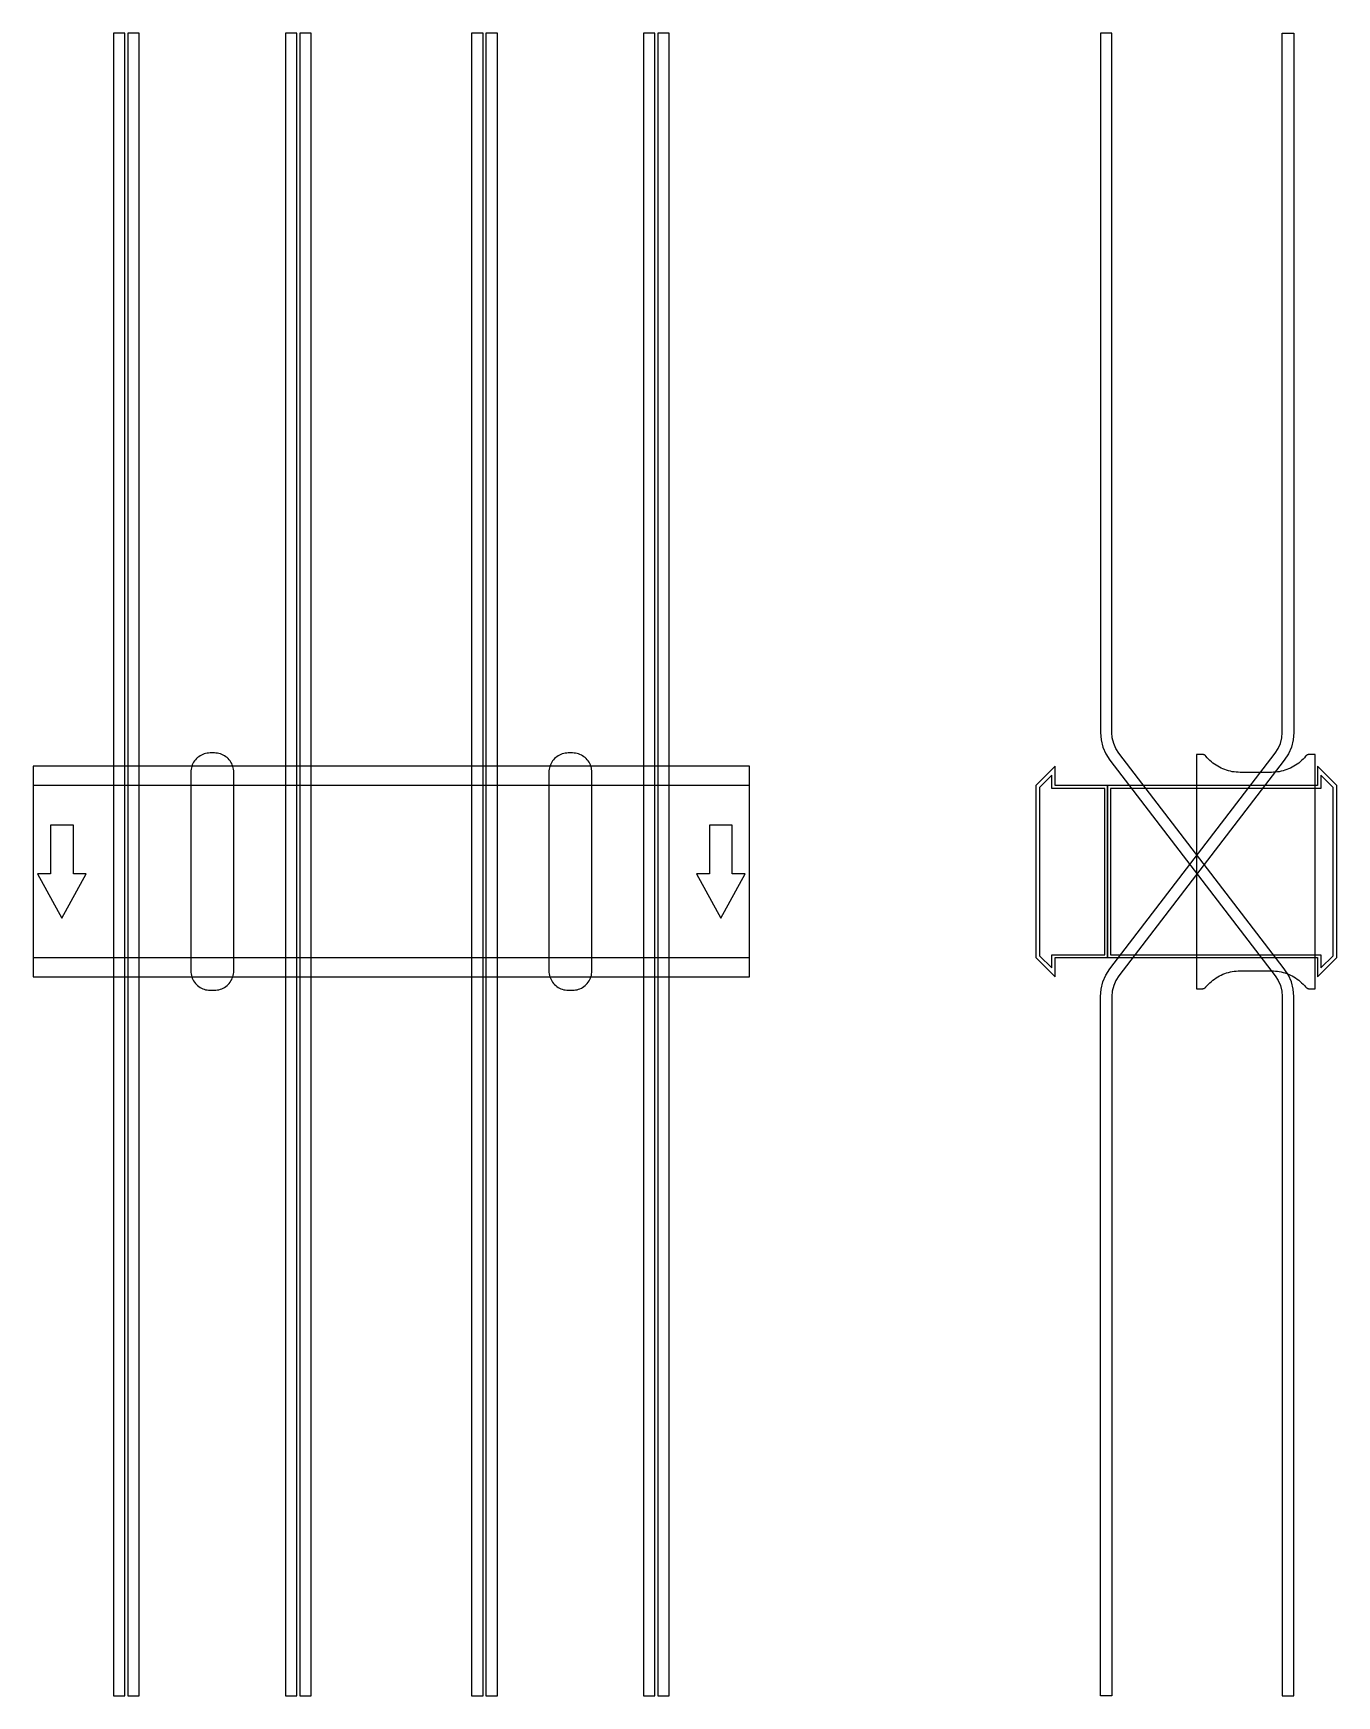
# Model space of a CAD drawing. Extents: x 0 to 910, y -575 to 585.
import ezdxf

# ---------------------------------------------------------------- set-up
doc = ezdxf.new("R2010")
doc.units = 0
doc.layers.add('Halfen', color=7, linetype='CONTINUOUS')

msp = doc.modelspace()

# ---------------------------------------------------------------- linework, layer by layer
at = {"layer": 'Halfen', "color": 7}
for points in [[(64, -575.304), (64, 585.215), (56, 585.215), (56, -575.304)], [(74, -575.304), (74, 585.215), (66, 585.215), (66, -575.304)], [(184, -575.304), (184, 585.215), (176, 585.215), (176, -575.304)], [(194, -575.304), (194, 585.215), (186, 585.215), (186, -575.304)], [(314, -575.304), (314, 585.215), (306, 585.215), (306, -575.304)], [(324, -575.304), (324, 585.215), (316, 585.215), (316, -575.304)], [(434, -575.304), (434, 585.215), (426, 585.215), (426, -575.304)], [(444, -575.304), (444, 585.215), (436, 585.215), (436, -575.304)], [(880, -575.304), (880, -87.304), (879.573, -82.091), (878.302, -77.018), (876.221, -72.219), (873.387, -67.824), (757.96, 82.605), (755.834, 85.902), (754.274, 89.501), (753.321, 93.306), (753, 97.215), (753, 585.215), (745, 585.215), (745, 97.215), (745.427, 92.002), (746.698, 86.929), (748.779, 82.13), (751.613, 77.735), (867.04, -72.694), (869.166, -75.99), (870.726, -79.589), (871.679, -83.394), (872, -87.304), (872, -575.304)], [(745, -575.304), (745, -87.304), (745.427, -82.091), (746.698, -77.018), (748.779, -72.219), (751.613, -67.824), (867.04, 82.605), (869.166, 85.902), (870.726, 89.501), (871.679, 93.306), (872, 97.215), (872, 585.215), (880, 585.215), (880, 97.215), (879.573, 92.002), (878.302, 86.929), (876.221, 82.13), (873.387, 77.735), (757.96, -72.694), (755.834, -75.99), (754.274, -79.589), (753.321, -83.394), (753, -87.304), (753, -575.304)], [(140, -69.3), (140, -56.8), (140, 69.3), (139.958, 70.359), (139.834, 71.412), (139.627, 72.452), (139.339, 73.472), (138.972, 74.466), (138.529, 75.429), (138.011, 76.354), (137.422, 77.235), (136.765, 78.068), (136.046, 78.846), (135.268, 79.565), (134.435, 80.222), (133.554, 80.811), (132.629, 81.329), (131.666, 81.772), (130.672, 82.139), (129.652, 82.427), (128.612, 82.634), (127.559, 82.758), (126.5, 82.8), (123.5, 82.8), (122.441, 82.758), (121.388, 82.634), (120.348, 82.427), (119.328, 82.139), (118.334, 81.772), (117.371, 81.329), (116.446, 80.811), (115.565, 80.222), (114.732, 79.565), (113.954, 78.846), (113.235, 78.068), (112.578, 77.235), (111.989, 76.354), (111.471, 75.429), (111.028, 74.466), (110.661, 73.472), (110.373, 72.452), (110.166, 71.412), (110.042, 70.359), (110, 69.3), (110, -56.8), (110, -69.3), (110.042, -70.359), (110.166, -71.412), (110.373, -72.452), (110.661, -73.472), (111.028, -74.466), (111.471, -75.429), (111.989, -76.354), (112.578, -77.235), (113.235, -78.068), (113.954, -78.846), (114.732, -79.565), (115.565, -80.222), (116.446, -80.811), (117.371, -81.329), (118.334, -81.772), (119.328, -82.139), (120.348, -82.427), (121.388, -82.634), (122.441, -82.758), (123.5, -82.8), (126.5, -82.8), (127.559, -82.758), (128.612, -82.634), (129.652, -82.427), (130.672, -82.139), (131.666, -81.772), (132.629, -81.329), (133.554, -80.811), (134.435, -80.222), (135.268, -79.565), (136.046, -78.846), (136.765, -78.068), (137.422, -77.235), (138.011, -76.354), (138.529, -75.429), (138.972, -74.466), (139.339, -73.472), (139.627, -72.452), (139.834, -71.412), (139.958, -70.359), (140, -69.3)], [(390, -69.3), (390, -56.8), (390, 69.3), (389.958, 70.359), (389.834, 71.412), (389.627, 72.452), (389.339, 73.472), (388.972, 74.466), (388.529, 75.429), (388.011, 76.354), (387.422, 77.235), (386.765, 78.068), (386.046, 78.846), (385.268, 79.565), (384.435, 80.222), (383.554, 80.811), (382.629, 81.329), (381.666, 81.772), (380.672, 82.139), (379.652, 82.427), (378.612, 82.634), (377.559, 82.758), (376.5, 82.8), (373.5, 82.8), (372.441, 82.758), (371.388, 82.634), (370.348, 82.427), (369.328, 82.139), (368.334, 81.772), (367.371, 81.329), (366.446, 80.811), (365.565, 80.222), (364.732, 79.565), (363.954, 78.846), (363.235, 78.068), (362.578, 77.235), (361.989, 76.354), (361.471, 75.429), (361.028, 74.466), (360.661, 73.472), (360.373, 72.452), (360.166, 71.412), (360.042, 70.359), (360, 69.3), (360, -56.8), (360, -69.3), (360.042, -70.359), (360.166, -71.412), (360.373, -72.452), (360.661, -73.472), (361.028, -74.466), (361.471, -75.429), (361.989, -76.354), (362.578, -77.235), (363.235, -78.068), (363.954, -78.846), (364.732, -79.565), (365.565, -80.222), (366.446, -80.811), (367.371, -81.329), (368.334, -81.772), (369.328, -82.139), (370.348, -82.427), (371.388, -82.634), (372.441, -82.758), (373.5, -82.8), (376.5, -82.8), (377.559, -82.758), (378.612, -82.634), (379.652, -82.427), (380.672, -82.139), (381.666, -81.772), (382.629, -81.329), (383.554, -80.811), (384.435, -80.222), (385.268, -79.565), (386.046, -78.846), (386.765, -78.068), (387.422, -77.235), (388.011, -76.354), (388.529, -75.429), (388.972, -74.466), (389.339, -73.472), (389.627, -72.452), (389.834, -71.412), (389.958, -70.359), (390, -69.3)], [(895, -81.8), (895, 81.8), (891, 81.8), (890.846, 81.797), (890.691, 81.786), (890.538, 81.769), (890.385, 81.746), (890.234, 81.715), (890.084, 81.678), (889.936, 81.634), (889.789, 81.584), (889.646, 81.527), (889.505, 81.464), (889.366, 81.395), (889.231, 81.32), (889.1, 81.239), (888.972, 81.153), (888.848, 81.06), (888.728, 80.963), (888.613, 80.86), (888.502, 80.752), (888.397, 80.639), (888.296, 80.522), (887.41, 79.491), (886.479, 78.5), (885.505, 77.551), (884.491, 76.646), (883.437, 75.787), (882.347, 74.975), (881.222, 74.211), (880.064, 73.499), (878.876, 72.838), (877.66, 72.23), (876.418, 71.676), (875.153, 71.178), (873.867, 70.736), (872.563, 70.351), (871.243, 70.024), (869.911, 69.756), (868.567, 69.547), (867.216, 69.397), (865.859, 69.307), (864.5, 69.277), (842.5, 69.277), (841.141, 69.307), (839.784, 69.397), (838.433, 69.547), (837.089, 69.756), (835.757, 70.024), (834.437, 70.351), (833.133, 70.736), (831.847, 71.178), (830.582, 71.676), (829.34, 72.23), (828.124, 72.838), (826.936, 73.499), (825.778, 74.211), (824.653, 74.975), (823.563, 75.787), (822.509, 76.646), (821.495, 77.551), (820.521, 78.5), (819.59, 79.491), (818.704, 80.522), (818.603, 80.639), (818.498, 80.752), (818.387, 80.86), (818.272, 80.963), (818.152, 81.06), (818.028, 81.153), (817.9, 81.239), (817.769, 81.32), (817.634, 81.395), (817.495, 81.464), (817.354, 81.527), (817.211, 81.584), (817.064, 81.634), (816.916, 81.678), (816.766, 81.715), (816.615, 81.746), (816.462, 81.769), (816.309, 81.786), (816.154, 81.797), (816, 81.8), (812, 81.8), (812, -81.8), (816, -81.8), (816.154, -81.797), (816.309, -81.786), (816.462, -81.769), (816.615, -81.746), (816.766, -81.715), (816.916, -81.678), (817.064, -81.634), (817.211, -81.584), (817.354, -81.527), (817.495, -81.464), (817.634, -81.395), (817.769, -81.32), (817.9, -81.239), (818.028, -81.153), (818.152, -81.06), (818.272, -80.963), (818.387, -80.86), (818.498, -80.752), (818.603, -80.639), (818.704, -80.522), (819.59, -79.491), (820.521, -78.5), (821.495, -77.551), (822.509, -76.646), (823.563, -75.787), (824.653, -74.975), (825.778, -74.211), (826.936, -73.499), (828.124, -72.838), (829.34, -72.23), (830.582, -71.676), (831.847, -71.178), (833.133, -70.736), (834.437, -70.351), (835.757, -70.024), (837.089, -69.756), (838.433, -69.547), (839.784, -69.397), (841.141, -69.307), (842.5, -69.277), (864.5, -69.277), (865.859, -69.307), (867.216, -69.397), (868.567, -69.547), (869.911, -69.756), (871.243, -70.024), (872.563, -70.351), (873.867, -70.736), (875.153, -71.178), (876.418, -71.676), (877.66, -72.23), (878.876, -72.838), (880.064, -73.499), (881.222, -74.211), (882.347, -74.975), (883.437, -75.787), (884.491, -76.646), (885.505, -77.551), (886.479, -78.5), (887.41, -79.491), (888.296, -80.522), (888.397, -80.639), (888.502, -80.752), (888.613, -80.86), (888.728, -80.963), (888.848, -81.06), (888.972, -81.153), (889.1, -81.239), (889.231, -81.32), (889.366, -81.395), (889.505, -81.464), (889.646, -81.527), (889.789, -81.584), (889.936, -81.634), (890.084, -81.678), (890.234, -81.715), (890.385, -81.746), (890.538, -81.769), (890.691, -81.786), (890.846, -81.797), (891, -81.8)], [(0, -73.5), (500, -73.5), (500, 73.5), (0, 73.5)], [(750, -60), (750, 60), (713.5, 60), (713.5, 73.5), (700, 60), (700, -60), (713.5, -73.5), (713.5, -60)], [(910, -60), (910, 60), (896.5, 73.5), (896.5, 60), (750, 60), (750, -60), (896.5, -60), (896.5, -73.5)], [(0, -60), (500, -60), (500, 60), (0, 60)], [(748, -58), (748, 58), (711, 58), (711, 67.25), (702.5, 58.75), (702.5, -58.75), (711, -67.25), (711, -58)], [(907.5, -58.75), (907.5, 58.75), (899, 67.25), (899, 58), (752, 58), (752, -58), (899, -58), (899, -67.25)], [(20, -32.5), (37, -1.5), (28, -1.5), (28, 32.5), (12, 32.5), (12, -1.5), (3, -1.5)], [(480, -32.5), (497, -1.5), (488, -1.5), (488, 32.5), (472, 32.5), (472, -1.5), (463, -1.5)]]:
    msp.add_lwpolyline(points, close=True, dxfattribs=at)

doc.saveas('drawing.dxf')
